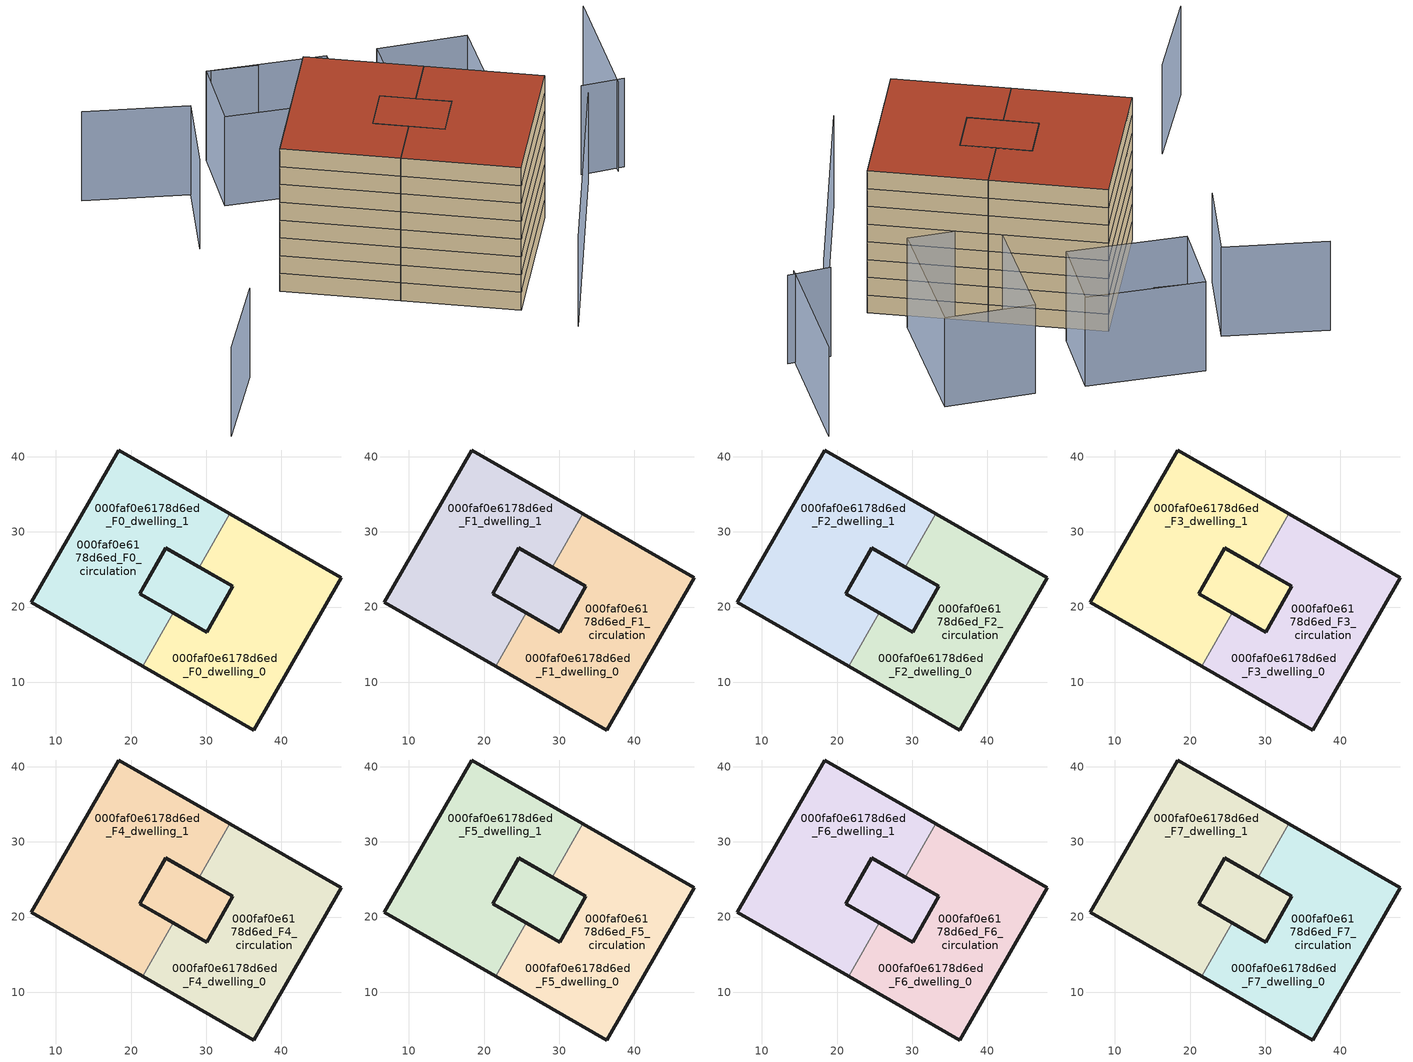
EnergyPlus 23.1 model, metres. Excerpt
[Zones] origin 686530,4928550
000faf0e6178d6ed_F0_dwelling_0
 floor ground (EU_floor_Construction): 48,23.92 36.37,3.62 21.54,12.12 25.61,19.23 30.06,16.68 32.99,21.78 33.55,22.77 29.1,25.32 33.18,32.42 z0; 33.55,22.77 32.99,21.78 30.06,16.68 21.16,21.78 24.66,27.87 29.1,25.32 z0
 wall outside (EU_wall_Construction): 29.1,25.32 33.55,22.77 30.06,16.68 25.61,19.23 / 21.54,12.12 36.37,3.62 48,23.92 33.18,32.42 z0:3
 wall to 000faf0e6178d6ed_F0_dwelling_1 (EU_wall_Construction): 33.18,32.42 29.1,25.32 / 25.61,19.23 21.54,12.12 z0:3
000faf0e6178d6ed_F0_dwelling_1
 floor ground (EU_floor_Construction): 33.18,32.42 29.1,25.32 24.66,27.87 21.16,21.78 25.61,19.23 21.54,12.12 6.71,20.63 18.35,40.92 z0; 33.55,22.77 30.06,16.68 21.16,21.78 24.66,27.87 29.1,25.32 z0
 wall outside (EU_wall_Construction): 33.18,32.42 18.35,40.92 6.71,20.63 21.54,12.12 / 25.61,19.23 21.16,21.78 24.66,27.87 29.1,25.32 z0:3
000faf0e6178d6ed_F0_circulation
 floor ground (EU_floor_Construction): 48,23.92 36.37,3.62 21.54,12.12 25.61,19.23 30.06,16.68 32.99,21.78 33.55,22.77 29.1,25.32 33.18,32.42 z0; 33.55,22.77 32.99,21.78 30.06,16.68 25.61,19.23 21.16,21.78 24.66,27.87 29.1,25.32 z0; 33.18,32.42 29.1,25.32 24.66,27.87 21.16,21.78 25.61,19.23 21.54,12.12 6.71,20.63 18.35,40.92 z0
 wall outside (EU_wall_Construction): 24.66,27.87 21.16,21.78 30.06,16.68 33.55,22.77 24.66,27.87 z0:3
000faf0e6178d6ed_F1_dwelling_0
 floor outside (EU_floor_Construction): 48,23.92 36.37,3.62 21.54,12.12 25.61,19.23 30.06,16.68 32.99,21.78 33.55,22.77 29.1,25.32 33.18,32.42 z3
 floor to 000faf0e6178d6ed_F0_dwelling_0 (EU_floor_Construction): 33.55,22.77 33.01,21.82 32.96,21.73 30.06,16.68 21.16,21.78 24.66,27.87 29.1,25.32 z3
 wall outside (EU_wall_Construction): 29.1,25.32 33.55,22.77 30.06,16.68 25.61,19.23 / 21.54,12.12 36.37,3.62 48,23.92 33.18,32.42 z3:6
 wall to 000faf0e6178d6ed_F1_dwelling_1 (EU_wall_Construction): 33.18,32.42 29.1,25.32 / 25.61,19.23 21.54,12.12 z3:6
000faf0e6178d6ed_F1_dwelling_1
 floor to 000faf0e6178d6ed_F0_dwelling_1 (EU_floor_Construction): 33.18,32.42 29.1,25.32 24.66,27.87 21.16,21.78 25.61,19.23 21.54,12.12 6.71,20.63 18.35,40.92 z3; 33.55,22.77 30.06,16.68 21.16,21.78 24.66,27.87 29.1,25.32 z3
 wall outside (EU_wall_Construction): 33.18,32.42 18.35,40.92 6.71,20.63 21.54,12.12 / 25.61,19.23 21.16,21.78 24.66,27.87 29.1,25.32 z3:6
000faf0e6178d6ed_F1_circulation
 floor outside (EU_floor_Construction): 33.18,32.42 29.1,25.32 24.66,27.87 21.16,21.78 25.61,19.23 21.54,12.12 6.71,20.63 18.35,40.92 z3
 floor to 000faf0e6178d6ed_F0_circulation (EU_floor_Construction): 48,23.92 36.37,3.62 21.54,12.12 25.61,19.23 30.06,16.68 32.99,21.78 33.55,22.77 29.1,25.32 33.18,32.42 z3; 33.55,22.77 32.99,21.78 30.06,16.68 25.61,19.23 21.16,21.78 24.66,27.87 29.1,25.32 z3
 wall outside (EU_wall_Construction): 24.66,27.87 21.16,21.78 30.06,16.68 33.55,22.77 24.66,27.87 z3:6
000faf0e6178d6ed_F2_dwelling_0
 floor outside (EU_floor_Construction): 48,23.92 36.37,3.62 21.54,12.12 25.61,19.23 30.06,16.68 32.99,21.78 33.55,22.77 29.1,25.32 33.18,32.42 z6
 floor to 000faf0e6178d6ed_F1_dwelling_0 (EU_floor_Construction): 33.55,22.77 33.01,21.82 32.96,21.73 30.06,16.68 21.16,21.78 24.66,27.87 29.1,25.32 z6
 wall outside (EU_wall_Construction): 29.1,25.32 33.55,22.77 30.06,16.68 25.61,19.23 / 21.54,12.12 36.37,3.62 48,23.92 33.18,32.42 z6:9
 wall to 000faf0e6178d6ed_F2_dwelling_1 (EU_wall_Construction): 33.18,32.42 29.1,25.32 / 25.61,19.23 21.54,12.12 z6:9
000faf0e6178d6ed_F2_dwelling_1
 floor to 000faf0e6178d6ed_F1_dwelling_1 (EU_floor_Construction): 33.18,32.42 29.1,25.32 24.66,27.87 21.16,21.78 25.61,19.23 21.54,12.12 6.71,20.63 18.35,40.92 z6; 33.55,22.77 30.06,16.68 21.16,21.78 24.66,27.87 29.1,25.32 z6
 wall outside (EU_wall_Construction): 33.18,32.42 18.35,40.92 6.71,20.63 21.54,12.12 / 25.61,19.23 21.16,21.78 24.66,27.87 29.1,25.32 z6:9
000faf0e6178d6ed_F2_circulation
 floor outside (EU_floor_Construction): 33.18,32.42 29.1,25.32 24.66,27.87 21.16,21.78 25.61,19.23 21.54,12.12 6.71,20.63 18.35,40.92 z6
 floor to 000faf0e6178d6ed_F1_circulation (EU_floor_Construction): 48,23.92 36.37,3.62 21.54,12.12 25.61,19.23 30.06,16.68 32.99,21.78 33.55,22.77 29.1,25.32 33.18,32.42 z6; 33.55,22.77 32.99,21.78 30.06,16.68 25.61,19.23 21.16,21.78 24.66,27.87 29.1,25.32 z6
 wall outside (EU_wall_Construction): 24.66,27.87 21.16,21.78 30.06,16.68 33.55,22.77 24.66,27.87 z6:9
000faf0e6178d6ed_F3_dwelling_0
 floor outside (EU_floor_Construction): 48,23.92 36.37,3.62 21.54,12.12 25.61,19.23 30.06,16.68 32.99,21.78 33.55,22.77 29.1,25.32 33.18,32.42 z9
 floor to 000faf0e6178d6ed_F2_dwelling_0 (EU_floor_Construction): 33.55,22.77 33.01,21.82 32.96,21.73 30.06,16.68 21.16,21.78 24.66,27.87 29.1,25.32 z9
 wall outside (EU_wall_Construction): 29.1,25.32 33.55,22.77 30.06,16.68 25.61,19.23 / 21.54,12.12 36.37,3.62 48,23.92 33.18,32.42 z9:12
 wall to 000faf0e6178d6ed_F3_dwelling_1 (EU_wall_Construction): 33.18,32.42 29.1,25.32 / 25.61,19.23 21.54,12.12 z9:12
000faf0e6178d6ed_F3_dwelling_1
 floor to 000faf0e6178d6ed_F2_dwelling_1 (EU_floor_Construction): 33.18,32.42 29.1,25.32 24.66,27.87 21.16,21.78 25.61,19.23 21.54,12.12 6.71,20.63 18.35,40.92 z9; 33.55,22.77 30.06,16.68 21.16,21.78 24.66,27.87 29.1,25.32 z9
 wall outside (EU_wall_Construction): 33.18,32.42 18.35,40.92 6.71,20.63 21.54,12.12 / 25.61,19.23 21.16,21.78 24.66,27.87 29.1,25.32 z9:12
000faf0e6178d6ed_F3_circulation
 floor outside (EU_floor_Construction): 33.18,32.42 29.1,25.32 24.66,27.87 21.16,21.78 25.61,19.23 21.54,12.12 6.71,20.63 18.35,40.92 z9
 floor to 000faf0e6178d6ed_F2_circulation (EU_floor_Construction): 48,23.92 36.37,3.62 21.54,12.12 25.61,19.23 30.06,16.68 32.99,21.78 33.55,22.77 29.1,25.32 33.18,32.42 z9; 33.55,22.77 32.99,21.78 30.06,16.68 25.61,19.23 21.16,21.78 24.66,27.87 29.1,25.32 z9
 wall outside (EU_wall_Construction): 24.66,27.87 21.16,21.78 30.06,16.68 33.55,22.77 24.66,27.87 z9:12
000faf0e6178d6ed_F4_dwelling_0
 floor outside (EU_floor_Construction): 48,23.92 36.37,3.62 21.54,12.12 25.61,19.23 30.06,16.68 32.99,21.78 33.55,22.77 29.1,25.32 33.18,32.42 z12
 floor to 000faf0e6178d6ed_F3_dwelling_0 (EU_floor_Construction): 33.55,22.77 33.01,21.82 32.96,21.73 30.06,16.68 21.16,21.78 24.66,27.87 29.1,25.32 z12
 wall outside (EU_wall_Construction): 29.1,25.32 33.55,22.77 30.06,16.68 25.61,19.23 / 21.54,12.12 36.37,3.62 48,23.92 33.18,32.42 z12:15
 wall to 000faf0e6178d6ed_F4_dwelling_1 (EU_wall_Construction): 33.18,32.42 29.1,25.32 / 25.61,19.23 21.54,12.12 z12:15
000faf0e6178d6ed_F4_dwelling_1
 floor to 000faf0e6178d6ed_F3_dwelling_1 (EU_floor_Construction): 33.18,32.42 29.1,25.32 24.66,27.87 21.16,21.78 25.61,19.23 21.54,12.12 6.71,20.63 18.35,40.92 z12; 33.55,22.77 30.06,16.68 21.16,21.78 24.66,27.87 29.1,25.32 z12
 wall outside (EU_wall_Construction): 33.18,32.42 18.35,40.92 6.71,20.63 21.54,12.12 / 25.61,19.23 21.16,21.78 24.66,27.87 29.1,25.32 z12:15
000faf0e6178d6ed_F4_circulation
 floor outside (EU_floor_Construction): 33.18,32.42 29.1,25.32 24.66,27.87 21.16,21.78 25.61,19.23 21.54,12.12 6.71,20.63 18.35,40.92 z12
 floor to 000faf0e6178d6ed_F3_circulation (EU_floor_Construction): 48,23.92 36.37,3.62 21.54,12.12 25.61,19.23 30.06,16.68 32.99,21.78 33.55,22.77 29.1,25.32 33.18,32.42 z12; 33.55,22.77 32.99,21.78 30.06,16.68 25.61,19.23 21.16,21.78 24.66,27.87 29.1,25.32 z12
 wall outside (EU_wall_Construction): 24.66,27.87 21.16,21.78 30.06,16.68 33.55,22.77 24.66,27.87 z12:15
000faf0e6178d6ed_F5_dwelling_0
 floor outside (EU_floor_Construction): 48,23.92 36.37,3.62 21.54,12.12 25.61,19.23 30.06,16.68 32.99,21.78 33.55,22.77 29.1,25.32 33.18,32.42 z15
 floor to 000faf0e6178d6ed_F4_dwelling_0 (EU_floor_Construction): 33.55,22.77 33.01,21.82 32.96,21.73 30.06,16.68 21.16,21.78 24.66,27.87 29.1,25.32 z15
 wall outside (EU_wall_Construction): 29.1,25.32 33.55,22.77 30.06,16.68 25.61,19.23 / 21.54,12.12 36.37,3.62 48,23.92 33.18,32.42 z15:18
 wall to 000faf0e6178d6ed_F5_dwelling_1 (EU_wall_Construction): 33.18,32.42 29.1,25.32 / 25.61,19.23 21.54,12.12 z15:18
000faf0e6178d6ed_F5_dwelling_1
 floor to 000faf0e6178d6ed_F4_dwelling_1 (EU_floor_Construction): 33.18,32.42 29.1,25.32 24.66,27.87 21.16,21.78 25.61,19.23 21.54,12.12 6.71,20.63 18.35,40.92 z15; 33.55,22.77 30.06,16.68 21.16,21.78 24.66,27.87 29.1,25.32 z15
 wall outside (EU_wall_Construction): 33.18,32.42 18.35,40.92 6.71,20.63 21.54,12.12 / 25.61,19.23 21.16,21.78 24.66,27.87 29.1,25.32 z15:18
000faf0e6178d6ed_F5_circulation
 floor outside (EU_floor_Construction): 33.18,32.42 29.1,25.32 24.66,27.87 21.16,21.78 25.61,19.23 21.54,12.12 6.71,20.63 18.35,40.92 z15
 floor to 000faf0e6178d6ed_F4_circulation (EU_floor_Construction): 48,23.92 36.37,3.62 21.54,12.12 25.61,19.23 30.06,16.68 32.99,21.78 33.55,22.77 29.1,25.32 33.18,32.42 z15; 33.55,22.77 32.99,21.78 30.06,16.68 25.61,19.23 21.16,21.78 24.66,27.87 29.1,25.32 z15
 wall outside (EU_wall_Construction): 24.66,27.87 21.16,21.78 30.06,16.68 33.55,22.77 24.66,27.87 z15:18
000faf0e6178d6ed_F6_dwelling_0
 floor outside (EU_floor_Construction): 48,23.92 36.37,3.62 21.54,12.12 25.61,19.23 30.06,16.68 32.99,21.78 33.55,22.77 29.1,25.32 33.18,32.42 z18
 floor to 000faf0e6178d6ed_F5_dwelling_0 (EU_floor_Construction): 33.55,22.77 33.01,21.82 32.96,21.73 30.06,16.68 21.16,21.78 24.66,27.87 29.1,25.32 z18
 wall outside (EU_wall_Construction): 29.1,25.32 33.55,22.77 30.06,16.68 25.61,19.23 / 21.54,12.12 36.37,3.62 48,23.92 33.18,32.42 z18:21
 wall to 000faf0e6178d6ed_F6_dwelling_1 (EU_wall_Construction): 33.18,32.42 29.1,25.32 / 25.61,19.23 21.54,12.12 z18:21
000faf0e6178d6ed_F6_dwelling_1
 floor to 000faf0e6178d6ed_F5_dwelling_1 (EU_floor_Construction): 33.18,32.42 29.1,25.32 24.66,27.87 21.16,21.78 25.61,19.23 21.54,12.12 6.71,20.63 18.35,40.92 z18; 33.55,22.77 30.06,16.68 21.16,21.78 24.66,27.87 29.1,25.32 z18
 wall outside (EU_wall_Construction): 33.18,32.42 18.35,40.92 6.71,20.63 21.54,12.12 / 25.61,19.23 21.16,21.78 24.66,27.87 29.1,25.32 z18:21
000faf0e6178d6ed_F6_circulation
 floor outside (EU_floor_Construction): 33.18,32.42 29.1,25.32 24.66,27.87 21.16,21.78 25.61,19.23 21.54,12.12 6.71,20.63 18.35,40.92 z18
 floor to 000faf0e6178d6ed_F5_circulation (EU_floor_Construction): 48,23.92 36.37,3.62 21.54,12.12 25.61,19.23 30.06,16.68 32.99,21.78 33.55,22.77 29.1,25.32 33.18,32.42 z18; 33.55,22.77 32.99,21.78 30.06,16.68 25.61,19.23 21.16,21.78 24.66,27.87 29.1,25.32 z18
 wall outside (EU_wall_Construction): 24.66,27.87 21.16,21.78 30.06,16.68 33.55,22.77 24.66,27.87 z18:21
000faf0e6178d6ed_F7_dwelling_0
 floor outside (EU_floor_Construction): 48,23.92 36.37,3.62 21.54,12.12 25.61,19.23 30.06,16.68 32.99,21.78 33.55,22.77 29.1,25.32 33.18,32.42 z21
 floor to 000faf0e6178d6ed_F6_dwelling_0 (EU_floor_Construction): 33.55,22.77 33.01,21.82 32.96,21.73 30.06,16.68 21.16,21.78 24.66,27.87 29.1,25.32 z21
 wall outside (EU_wall_Construction): 29.1,25.32 33.55,22.77 30.06,16.68 25.61,19.23 / 21.54,12.12 36.37,3.62 48,23.92 33.18,32.42 z21:24
 wall to 000faf0e6178d6ed_F7_dwelling_1 (EU_wall_Construction): 33.18,32.42 29.1,25.32 / 25.61,19.23 21.54,12.12 z21:24
 roof outside (EU_roof_Construction): 36.37,3.62 48,23.92 33.18,32.42 29.1,25.32 33.55,22.77 32.99,21.78 30.06,16.68 25.61,19.23 21.54,12.12 z24; 30.06,16.68 32.99,21.78 33.55,22.77 29.1,25.32 24.66,27.87 21.16,21.78 z24
000faf0e6178d6ed_F7_dwelling_1
 floor to 000faf0e6178d6ed_F6_dwelling_1 (EU_floor_Construction): 33.18,32.42 29.1,25.32 24.66,27.87 21.16,21.78 25.61,19.23 21.54,12.12 6.71,20.63 18.35,40.92 z21; 33.55,22.77 30.06,16.68 21.16,21.78 24.66,27.87 29.1,25.32 z21
 wall outside (EU_wall_Construction): 33.18,32.42 18.35,40.92 6.71,20.63 21.54,12.12 / 25.61,19.23 21.16,21.78 24.66,27.87 29.1,25.32 z21:24
 roof outside (EU_roof_Construction): 30.06,16.68 33.55,22.77 29.1,25.32 24.66,27.87 21.16,21.78 z24; 25.61,19.23 21.16,21.78 24.66,27.87 29.1,25.32 33.18,32.42 18.35,40.92 6.71,20.63 21.54,12.12 z24
000faf0e6178d6ed_F7_circulation
 floor outside (EU_floor_Construction): 33.18,32.42 29.1,25.32 24.66,27.87 21.16,21.78 25.61,19.23 21.54,12.12 6.71,20.63 18.35,40.92 z21
 floor to 000faf0e6178d6ed_F6_circulation (EU_floor_Construction): 48,23.92 36.37,3.62 21.54,12.12 25.61,19.23 30.06,16.68 32.99,21.78 33.55,22.77 29.1,25.32 33.18,32.42 z21; 33.55,22.77 32.99,21.78 30.06,16.68 25.61,19.23 21.16,21.78 24.66,27.87 29.1,25.32 z21
 wall outside (EU_wall_Construction): 24.66,27.87 21.16,21.78 30.06,16.68 33.55,22.77 24.66,27.87 z21:24
 roof outside (EU_roof_Construction): 36.37,3.62 48,23.92 33.18,32.42 29.1,25.32 33.55,22.77 32.99,21.78 30.06,16.68 25.61,19.23 21.54,12.12 z24; 30.06,16.68 32.99,21.78 33.55,22.77 29.1,25.32 24.66,27.87 21.16,21.78 25.61,19.23 z24; 25.61,19.23 21.16,21.78 24.66,27.87 29.1,25.32 33.18,32.42 18.35,40.92 6.71,20.63 21.54,12.12 z24
shading: 42.24,-3.06 57.08,30.17 / 61.92,31.02 64.51,50.62 / -5.21,2.1 -13.14,-10.64 / -10.62,52.08 4.09,47.75 / 4.09,47.75 0.26,34.74 / 63.13,31.68 56.77,32.14 / 16.68,53.67 10.1,54.93 / 46.67,49.8 44.1,29.34 / 44.1,29.34 31.13,30.96 / 31.13,30.96 33.69,51.43 / 33.69,51.43 46.67,49.8 / 9.35,55.05 26.48,52.38 / 26.48,52.38 24.67,40.73 / 24.67,40.73 7.53,43.4 / 7.53,43.4 9.35,55.05 z0:15
[Building]
EU S2 Campaign: North Axis=0; Terrain=City; Solar Distribution=FullExterior
[Site:Location]
Bologna: Latitude=44.5; Longitude=11.25; Time Zone=1; Elevation=37
[SizingPeriod:WeatherFileDays]
AnnualSizingPeriod: Begin Month=1; Begin Day of Month=1; End Month=12; End Day of Month=31; Day of Week for Start Day=Monday; Use Weather File Daylight Saving Period=No; Use Weather File Rain and Snow Indicators=No
[MATERIAL]
EU_InternalMass_Material: Roughness=MediumRough; Thickness=0.1; Conductivity=1; Density=1800; Specific Heat=900; Thermal Absorptance=0.9; Solar Absorptance=0.7; Visible Absorptance=0.7
[MATERIAL:NOMASS] Roughness=MediumRough; Thermal Absorptance=0.9; Solar Absorptance=0.7; Visible Absorptance=0.7
Name | Thermal Resistance
EU_wall_NoMass | 0.905828
EU_roof_NoMass | 0.37593
EU_floor_NoMass | 0.67114
[CONSTRUCTION]
EU_wall_Construction: EU_wall_NoMass
EU_roof_Construction: EU_roof_NoMass
EU_floor_Construction: EU_floor_NoMass
EU_InternalMass_Construction: EU_InternalMass_Material
[ZONE] Type=1; Multiplier=1; Ceiling Height=autocalculate; Floor Area=autocalculate; Part of Total Floor Area=Yes
Name | Volume
000faf0e6178d6ed_F0_dwelling_0; 000faf0e6178d6ed_F1_dwelling_0; 000faf0e6178d6ed_F2_dwelling_0; 000faf0e6178d6ed_F3_dwelling_0; 000faf0e6178d6ed_F4_dwelling_0; 000faf0e6178d6ed_F5_dwelling_0; 000faf0e6178d6ed_F6_dwelling_0; 000faf0e6178d6ed_F7_dwelling_0; 000faf0e6178d6ed_F0_dwelling_1; 000faf0e6178d6ed_F1_dwelling_1; 000faf0e6178d6ed_F2_dwelling_1; 000faf0e6178d6ed_F3_dwelling_1; 000faf0e6178d6ed_F4_dwelling_1; 000faf0e6178d6ed_F5_dwelling_1; 000faf0e6178d6ed_F6_dwelling_1; 000faf0e6178d6ed_F7_dwelling_1 | 1307.68
000faf0e6178d6ed_F0_circulation; 000faf0e6178d6ed_F1_circulation; 000faf0e6178d6ed_F2_circulation; 000faf0e6178d6ed_F3_circulation; 000faf0e6178d6ed_F4_circulation; 000faf0e6178d6ed_F5_circulation; 000faf0e6178d6ed_F6_circulation; 000faf0e6178d6ed_F7_circulation | 2399.41
[INTERNALMASS] Construction=EU_InternalMass_Construction; Surface Area=363.911
Name | Zone or ZoneList
000faf0e6178d6ed_F0_dwelling_0_EU_InternalMass | 000faf0e6178d6ed_F0_dwelling_0
000faf0e6178d6ed_F0_dwelling_1_EU_InternalMass | 000faf0e6178d6ed_F0_dwelling_1
000faf0e6178d6ed_F1_dwelling_0_EU_InternalMass | 000faf0e6178d6ed_F1_dwelling_0
000faf0e6178d6ed_F1_dwelling_1_EU_InternalMass | 000faf0e6178d6ed_F1_dwelling_1
000faf0e6178d6ed_F2_dwelling_0_EU_InternalMass | 000faf0e6178d6ed_F2_dwelling_0
000faf0e6178d6ed_F2_dwelling_1_EU_InternalMass | 000faf0e6178d6ed_F2_dwelling_1
000faf0e6178d6ed_F3_dwelling_0_EU_InternalMass | 000faf0e6178d6ed_F3_dwelling_0
000faf0e6178d6ed_F3_dwelling_1_EU_InternalMass | 000faf0e6178d6ed_F3_dwelling_1
000faf0e6178d6ed_F4_dwelling_0_EU_InternalMass | 000faf0e6178d6ed_F4_dwelling_0
000faf0e6178d6ed_F4_dwelling_1_EU_InternalMass | 000faf0e6178d6ed_F4_dwelling_1
000faf0e6178d6ed_F5_dwelling_0_EU_InternalMass | 000faf0e6178d6ed_F5_dwelling_0
000faf0e6178d6ed_F5_dwelling_1_EU_InternalMass | 000faf0e6178d6ed_F5_dwelling_1
000faf0e6178d6ed_F6_dwelling_0_EU_InternalMass | 000faf0e6178d6ed_F6_dwelling_0
000faf0e6178d6ed_F6_dwelling_1_EU_InternalMass | 000faf0e6178d6ed_F6_dwelling_1
000faf0e6178d6ed_F7_dwelling_0_EU_InternalMass | 000faf0e6178d6ed_F7_dwelling_0
000faf0e6178d6ed_F7_dwelling_1_EU_InternalMass | 000faf0e6178d6ed_F7_dwelling_1
[OTHEREQUIPMENT] Fuel Type=Electricity; Design Level Calculation Method=Watts/Area; Power per Zone Floor Area=1; Fraction Latent=0; Fraction Radiant=0; Fraction Lost=0; Carbon Dioxide Generation Rate=0; EndUse Subcategory=EU_Step8_InternalGains
Name | Zone or ZoneList or Space or SpaceList | Schedule
EU_Step8_InternalGain_000faf0e6178d6ed_F0_dwelling_0_f000 | 000faf0e6178d6ed_F0_dwelling_0 | EU_Step8_GainSchedule_000faf0e6178d6ed_F0_dwelling_0_f000
EU_Step8_InternalGain_000faf0e6178d6ed_F0_dwelling_1_f000 | 000faf0e6178d6ed_F0_dwelling_1 | EU_Step8_GainSchedule_000faf0e6178d6ed_F0_dwelling_1_f000
EU_Step8_InternalGain_000faf0e6178d6ed_F1_dwelling_0_f000 | 000faf0e6178d6ed_F1_dwelling_0 | EU_Step8_GainSchedule_000faf0e6178d6ed_F1_dwelling_0_f000
EU_Step8_InternalGain_000faf0e6178d6ed_F1_dwelling_1_f000 | 000faf0e6178d6ed_F1_dwelling_1 | EU_Step8_GainSchedule_000faf0e6178d6ed_F1_dwelling_1_f000
EU_Step8_InternalGain_000faf0e6178d6ed_F2_dwelling_0_f000 | 000faf0e6178d6ed_F2_dwelling_0 | EU_Step8_GainSchedule_000faf0e6178d6ed_F2_dwelling_0_f000
EU_Step8_InternalGain_000faf0e6178d6ed_F2_dwelling_1_f000 | 000faf0e6178d6ed_F2_dwelling_1 | EU_Step8_GainSchedule_000faf0e6178d6ed_F2_dwelling_1_f000
EU_Step8_InternalGain_000faf0e6178d6ed_F3_dwelling_0_f000 | 000faf0e6178d6ed_F3_dwelling_0 | EU_Step8_GainSchedule_000faf0e6178d6ed_F3_dwelling_0_f000
EU_Step8_InternalGain_000faf0e6178d6ed_F3_dwelling_1_f000 | 000faf0e6178d6ed_F3_dwelling_1 | EU_Step8_GainSchedule_000faf0e6178d6ed_F3_dwelling_1_f000
EU_Step8_InternalGain_000faf0e6178d6ed_F4_dwelling_0_f000 | 000faf0e6178d6ed_F4_dwelling_0 | EU_Step8_GainSchedule_000faf0e6178d6ed_F4_dwelling_0_f000
EU_Step8_InternalGain_000faf0e6178d6ed_F4_dwelling_1_f000 | 000faf0e6178d6ed_F4_dwelling_1 | EU_Step8_GainSchedule_000faf0e6178d6ed_F4_dwelling_1_f000
EU_Step8_InternalGain_000faf0e6178d6ed_F5_dwelling_0_f000 | 000faf0e6178d6ed_F5_dwelling_0 | EU_Step8_GainSchedule_000faf0e6178d6ed_F5_dwelling_0_f000
EU_Step8_InternalGain_000faf0e6178d6ed_F5_dwelling_1_f000 | 000faf0e6178d6ed_F5_dwelling_1 | EU_Step8_GainSchedule_000faf0e6178d6ed_F5_dwelling_1_f000
EU_Step8_InternalGain_000faf0e6178d6ed_F6_dwelling_0_f000 | 000faf0e6178d6ed_F6_dwelling_0 | EU_Step8_GainSchedule_000faf0e6178d6ed_F6_dwelling_0_f000
EU_Step8_InternalGain_000faf0e6178d6ed_F6_dwelling_1_f000 | 000faf0e6178d6ed_F6_dwelling_1 | EU_Step8_GainSchedule_000faf0e6178d6ed_F6_dwelling_1_f000
EU_Step8_InternalGain_000faf0e6178d6ed_F7_dwelling_0_f000 | 000faf0e6178d6ed_F7_dwelling_0 | EU_Step8_GainSchedule_000faf0e6178d6ed_F7_dwelling_0_f000
EU_Step8_InternalGain_000faf0e6178d6ed_F7_dwelling_1_f000 | 000faf0e6178d6ed_F7_dwelling_1 | EU_Step8_GainSchedule_000faf0e6178d6ed_F7_dwelling_1_f000
[ZONEINFILTRATION:DESIGNFLOWRATE] Schedule=EU_AlwaysOn; Design Flow Rate Calculation Method=Flow/Area; Flow Rate per Floor Area=0.0005; Constant Term Coefficient=1; Temperature Term Coefficient=0; Velocity Term Coefficient=0; Velocity Squared Term Coefficient=0
Name | Zone or ZoneList or Space or SpaceList
EU_Circulation_Infiltration_000faf0e6178d6ed_F0_circulation | 000faf0e6178d6ed_F0_circulation
EU_Circulation_Infiltration_000faf0e6178d6ed_F1_circulation | 000faf0e6178d6ed_F1_circulation
EU_Circulation_Infiltration_000faf0e6178d6ed_F2_circulation | 000faf0e6178d6ed_F2_circulation
EU_Circulation_Infiltration_000faf0e6178d6ed_F3_circulation | 000faf0e6178d6ed_F3_circulation
EU_Circulation_Infiltration_000faf0e6178d6ed_F4_circulation | 000faf0e6178d6ed_F4_circulation
EU_Circulation_Infiltration_000faf0e6178d6ed_F5_circulation | 000faf0e6178d6ed_F5_circulation
EU_Circulation_Infiltration_000faf0e6178d6ed_F6_circulation | 000faf0e6178d6ed_F6_circulation
EU_Circulation_Infiltration_000faf0e6178d6ed_F7_circulation | 000faf0e6178d6ed_F7_circulation
[ZONEVENTILATION:DESIGNFLOWRATE] Schedule=EU_AlwaysOn; Design Flow Rate Calculation Method=AirChanges/Hour; Air Changes per Hour=0.73129; Ventilation Type=Natural; Fan Pressure Rise=0; Fan Total Efficiency=1; Constant Term Coefficient=1; Temperature Term Coefficient=0; Velocity Term Coefficient=0; Velocity Squared Term Coefficient=0; Minimum Indoor Temperature=-100; Maximum Indoor Temperature=100; Delta Temperature=-100; Minimum Outdoor Temperature=-100; Maximum Outdoor Temperature=100; Maximum Wind Speed=40
Name | Zone or ZoneList or Space or SpaceList
EU_ConstantAir_000faf0e6178d6ed_F0_dwelling_0 | 000faf0e6178d6ed_F0_dwelling_0
EU_ConstantAir_000faf0e6178d6ed_F0_dwelling_1 | 000faf0e6178d6ed_F0_dwelling_1
EU_ConstantAir_000faf0e6178d6ed_F1_dwelling_0 | 000faf0e6178d6ed_F1_dwelling_0
EU_ConstantAir_000faf0e6178d6ed_F1_dwelling_1 | 000faf0e6178d6ed_F1_dwelling_1
EU_ConstantAir_000faf0e6178d6ed_F2_dwelling_0 | 000faf0e6178d6ed_F2_dwelling_0
EU_ConstantAir_000faf0e6178d6ed_F2_dwelling_1 | 000faf0e6178d6ed_F2_dwelling_1
EU_ConstantAir_000faf0e6178d6ed_F3_dwelling_0 | 000faf0e6178d6ed_F3_dwelling_0
EU_ConstantAir_000faf0e6178d6ed_F3_dwelling_1 | 000faf0e6178d6ed_F3_dwelling_1
EU_ConstantAir_000faf0e6178d6ed_F4_dwelling_0 | 000faf0e6178d6ed_F4_dwelling_0
EU_ConstantAir_000faf0e6178d6ed_F4_dwelling_1 | 000faf0e6178d6ed_F4_dwelling_1
EU_ConstantAir_000faf0e6178d6ed_F5_dwelling_0 | 000faf0e6178d6ed_F5_dwelling_0
EU_ConstantAir_000faf0e6178d6ed_F5_dwelling_1 | 000faf0e6178d6ed_F5_dwelling_1
EU_ConstantAir_000faf0e6178d6ed_F6_dwelling_0 | 000faf0e6178d6ed_F6_dwelling_0
EU_ConstantAir_000faf0e6178d6ed_F6_dwelling_1 | 000faf0e6178d6ed_F6_dwelling_1
EU_ConstantAir_000faf0e6178d6ed_F7_dwelling_0 | 000faf0e6178d6ed_F7_dwelling_0
EU_ConstantAir_000faf0e6178d6ed_F7_dwelling_1 | 000faf0e6178d6ed_F7_dwelling_1
[HVACTEMPLATE:THERMOSTAT] Constant Heating Setpoint=20; Constant Cooling Setpoint=50
EU_HeatOnly_000faf0e6178d6ed_F0_dwelling_0; EU_HeatOnly_000faf0e6178d6ed_F0_dwelling_1; EU_HeatOnly_000faf0e6178d6ed_F1_dwelling_0; EU_HeatOnly_000faf0e6178d6ed_F1_dwelling_1; EU_HeatOnly_000faf0e6178d6ed_F2_dwelling_0; EU_HeatOnly_000faf0e6178d6ed_F2_dwelling_1; EU_HeatOnly_000faf0e6178d6ed_F3_dwelling_0; EU_HeatOnly_000faf0e6178d6ed_F3_dwelling_1; EU_HeatOnly_000faf0e6178d6ed_F4_dwelling_0; EU_HeatOnly_000faf0e6178d6ed_F4_dwelling_1; EU_HeatOnly_000faf0e6178d6ed_F5_dwelling_0; EU_HeatOnly_000faf0e6178d6ed_F5_dwelling_1; EU_HeatOnly_000faf0e6178d6ed_F6_dwelling_0; EU_HeatOnly_000faf0e6178d6ed_F6_dwelling_1; EU_HeatOnly_000faf0e6178d6ed_F7_dwelling_0; EU_HeatOnly_000faf0e6178d6ed_F7_dwelling_1
[HVACTEMPLATE:ZONE:IDEALLOADSAIRSYSTEM] System Availability Schedule=EU_AlwaysOn; Maximum Heating Supply Air Temperature=50; Minimum Cooling Supply Air Temperature=13; Maximum Heating Supply Air Humidity Ratio=0.0156; Minimum Cooling Supply Air Humidity Ratio=0.0077; Heating Limit=NoLimit; Cooling Limit=NoLimit; Heating Availability Schedule=EU_AlwaysOn; Cooling Availability Schedule=EU_CoolingOff; Dehumidification Control Type=ConstantSensibleHeatRatio; Cooling Sensible Heat Ratio=0.7; Dehumidification Setpoint=60; Humidification Control Type=None; Humidification Setpoint=30; Outdoor Air Method=None; Outdoor Air Flow Rate per Person=0.00944; Outdoor Air Flow Rate per Zone Floor Area=0; Outdoor Air Flow Rate per Zone=0; Demand Controlled Ventilation Type=None; Outdoor Air Economizer Type=NoEconomizer; Heat Recovery Type=None; Sensible Heat Recovery Effectiveness=0.7; Latent Heat Recovery Effectiveness=0.65
Name | Template Thermostat
000faf0e6178d6ed_F0_dwelling_0 | EU_HeatOnly_000faf0e6178d6ed_F0_dwelling_0
000faf0e6178d6ed_F0_dwelling_1 | EU_HeatOnly_000faf0e6178d6ed_F0_dwelling_1
000faf0e6178d6ed_F1_dwelling_0 | EU_HeatOnly_000faf0e6178d6ed_F1_dwelling_0
000faf0e6178d6ed_F1_dwelling_1 | EU_HeatOnly_000faf0e6178d6ed_F1_dwelling_1
000faf0e6178d6ed_F2_dwelling_0 | EU_HeatOnly_000faf0e6178d6ed_F2_dwelling_0
000faf0e6178d6ed_F2_dwelling_1 | EU_HeatOnly_000faf0e6178d6ed_F2_dwelling_1
000faf0e6178d6ed_F3_dwelling_0 | EU_HeatOnly_000faf0e6178d6ed_F3_dwelling_0
000faf0e6178d6ed_F3_dwelling_1 | EU_HeatOnly_000faf0e6178d6ed_F3_dwelling_1
000faf0e6178d6ed_F4_dwelling_0 | EU_HeatOnly_000faf0e6178d6ed_F4_dwelling_0
000faf0e6178d6ed_F4_dwelling_1 | EU_HeatOnly_000faf0e6178d6ed_F4_dwelling_1
000faf0e6178d6ed_F5_dwelling_0 | EU_HeatOnly_000faf0e6178d6ed_F5_dwelling_0
000faf0e6178d6ed_F5_dwelling_1 | EU_HeatOnly_000faf0e6178d6ed_F5_dwelling_1
000faf0e6178d6ed_F6_dwelling_0 | EU_HeatOnly_000faf0e6178d6ed_F6_dwelling_0
000faf0e6178d6ed_F6_dwelling_1 | EU_HeatOnly_000faf0e6178d6ed_F6_dwelling_1
000faf0e6178d6ed_F7_dwelling_0 | EU_HeatOnly_000faf0e6178d6ed_F7_dwelling_0
000faf0e6178d6ed_F7_dwelling_1 | EU_HeatOnly_000faf0e6178d6ed_F7_dwelling_1
[SIZING:ZONE] Zone Cooling Design Supply Air Temperature Input Method=SupplyAirTemperature; Zone Cooling Design Supply Air Temperature=13; Zone Heating Design Supply Air Temperature Input Method=SupplyAirTemperature; Zone Heating Design Supply Air Temperature=50; Zone Cooling Design Supply Air Humidity Ratio=0.008; Zone Heating Design Supply Air Humidity Ratio=0.008; Cooling Design Air Flow Method=DesignDay; Cooling Design Air Flow Rate=0; Cooling Minimum Air Flow per Zone Floor Area=0.000762; Cooling Minimum Air Flow=0; Cooling Minimum Air Flow Fraction=0.2; Heating Design Air Flow Method=DesignDay; Heating Design Air Flow Rate=0; Heating Maximum Air Flow per Zone Floor Area=0.002032; Heating Maximum Air Flow=0.141576; Heating Maximum Air Flow Fraction=0.3; Account for Dedicated Outdoor Air System=No; Dedicated Outdoor Air System Control Strategy=NeutralSupplyAir; Dedicated Outdoor Air Low Setpoint Temperature for Design=autosize; Dedicated Outdoor Air High Setpoint Temperature for Design=autosize; Zone Load Sizing Method=Sensible Load Only No Latent Load; Zone Latent Cooling Design Supply Air Humidity Ratio Input Method=HumidityRatioDifference; Zone Cooling Design Supply Air Humidity Ratio Difference=0.005; Zone Latent Heating Design Supply Air Humidity Ratio Input Method=HumidityRatioDifference; Zone Humidification Design Supply Air Humidity Ratio Difference=0.005
000faf0e6178d6ed_F0_dwelling_0; 000faf0e6178d6ed_F0_dwelling_1; 000faf0e6178d6ed_F1_dwelling_0; 000faf0e6178d6ed_F1_dwelling_1; 000faf0e6178d6ed_F2_dwelling_0; 000faf0e6178d6ed_F2_dwelling_1; 000faf0e6178d6ed_F3_dwelling_0; 000faf0e6178d6ed_F3_dwelling_1; 000faf0e6178d6ed_F4_dwelling_0; 000faf0e6178d6ed_F4_dwelling_1; 000faf0e6178d6ed_F5_dwelling_0; 000faf0e6178d6ed_F5_dwelling_1; 000faf0e6178d6ed_F6_dwelling_0; 000faf0e6178d6ed_F6_dwelling_1; 000faf0e6178d6ed_F7_dwelling_0; 000faf0e6178d6ed_F7_dwelling_1
[SCHEDULE:CONSTANT]
Name | Hourly Value
EU_AlwaysOn | 1
EU_CoolingOff | 0
[SCHEDULE:FILE] Column Number=1; Rows to Skip at Top=0; Number of Hours of Data=8760; Column Separator=Comma; Interpolate to Timestep=No; Minutes per Item=60; Adjust Schedule for Daylight Savings=Yes
Name | File
EU_Step8_GainSchedule_000faf0e6178d6ed_F0_dwelling_0_f000 | ../../schedules/000faf0e6178d6ed/000faf0e6178d6ed_F0_dwelling_0_f000_gain.csv
EU_Step8_GainSchedule_000faf0e6178d6ed_F0_dwelling_1_f000 | ../../schedules/000faf0e6178d6ed/000faf0e6178d6ed_F0_dwelling_1_f000_gain.csv
EU_Step8_GainSchedule_000faf0e6178d6ed_F1_dwelling_0_f000 | ../../schedules/000faf0e6178d6ed/000faf0e6178d6ed_F1_dwelling_0_f000_gain.csv
EU_Step8_GainSchedule_000faf0e6178d6ed_F1_dwelling_1_f000 | ../../schedules/000faf0e6178d6ed/000faf0e6178d6ed_F1_dwelling_1_f000_gain.csv
EU_Step8_GainSchedule_000faf0e6178d6ed_F2_dwelling_0_f000 | ../../schedules/000faf0e6178d6ed/000faf0e6178d6ed_F2_dwelling_0_f000_gain.csv
EU_Step8_GainSchedule_000faf0e6178d6ed_F2_dwelling_1_f000 | ../../schedules/000faf0e6178d6ed/000faf0e6178d6ed_F2_dwelling_1_f000_gain.csv
EU_Step8_GainSchedule_000faf0e6178d6ed_F3_dwelling_0_f000 | ../../schedules/000faf0e6178d6ed/000faf0e6178d6ed_F3_dwelling_0_f000_gain.csv
EU_Step8_GainSchedule_000faf0e6178d6ed_F3_dwelling_1_f000 | ../../schedules/000faf0e6178d6ed/000faf0e6178d6ed_F3_dwelling_1_f000_gain.csv
EU_Step8_GainSchedule_000faf0e6178d6ed_F4_dwelling_0_f000 | ../../schedules/000faf0e6178d6ed/000faf0e6178d6ed_F4_dwelling_0_f000_gain.csv
EU_Step8_GainSchedule_000faf0e6178d6ed_F4_dwelling_1_f000 | ../../schedules/000faf0e6178d6ed/000faf0e6178d6ed_F4_dwelling_1_f000_gain.csv
EU_Step8_GainSchedule_000faf0e6178d6ed_F5_dwelling_0_f000 | ../../schedules/000faf0e6178d6ed/000faf0e6178d6ed_F5_dwelling_0_f000_gain.csv
EU_Step8_GainSchedule_000faf0e6178d6ed_F5_dwelling_1_f000 | ../../schedules/000faf0e6178d6ed/000faf0e6178d6ed_F5_dwelling_1_f000_gain.csv
EU_Step8_GainSchedule_000faf0e6178d6ed_F6_dwelling_0_f000 | ../../schedules/000faf0e6178d6ed/000faf0e6178d6ed_F6_dwelling_0_f000_gain.csv
EU_Step8_GainSchedule_000faf0e6178d6ed_F6_dwelling_1_f000 | ../../schedules/000faf0e6178d6ed/000faf0e6178d6ed_F6_dwelling_1_f000_gain.csv
EU_Step8_GainSchedule_000faf0e6178d6ed_F7_dwelling_0_f000 | ../../schedules/000faf0e6178d6ed/000faf0e6178d6ed_F7_dwelling_0_f000_gain.csv
EU_Step8_GainSchedule_000faf0e6178d6ed_F7_dwelling_1_f000 | ../../schedules/000faf0e6178d6ed/000faf0e6178d6ed_F7_dwelling_1_f000_gain.csv
